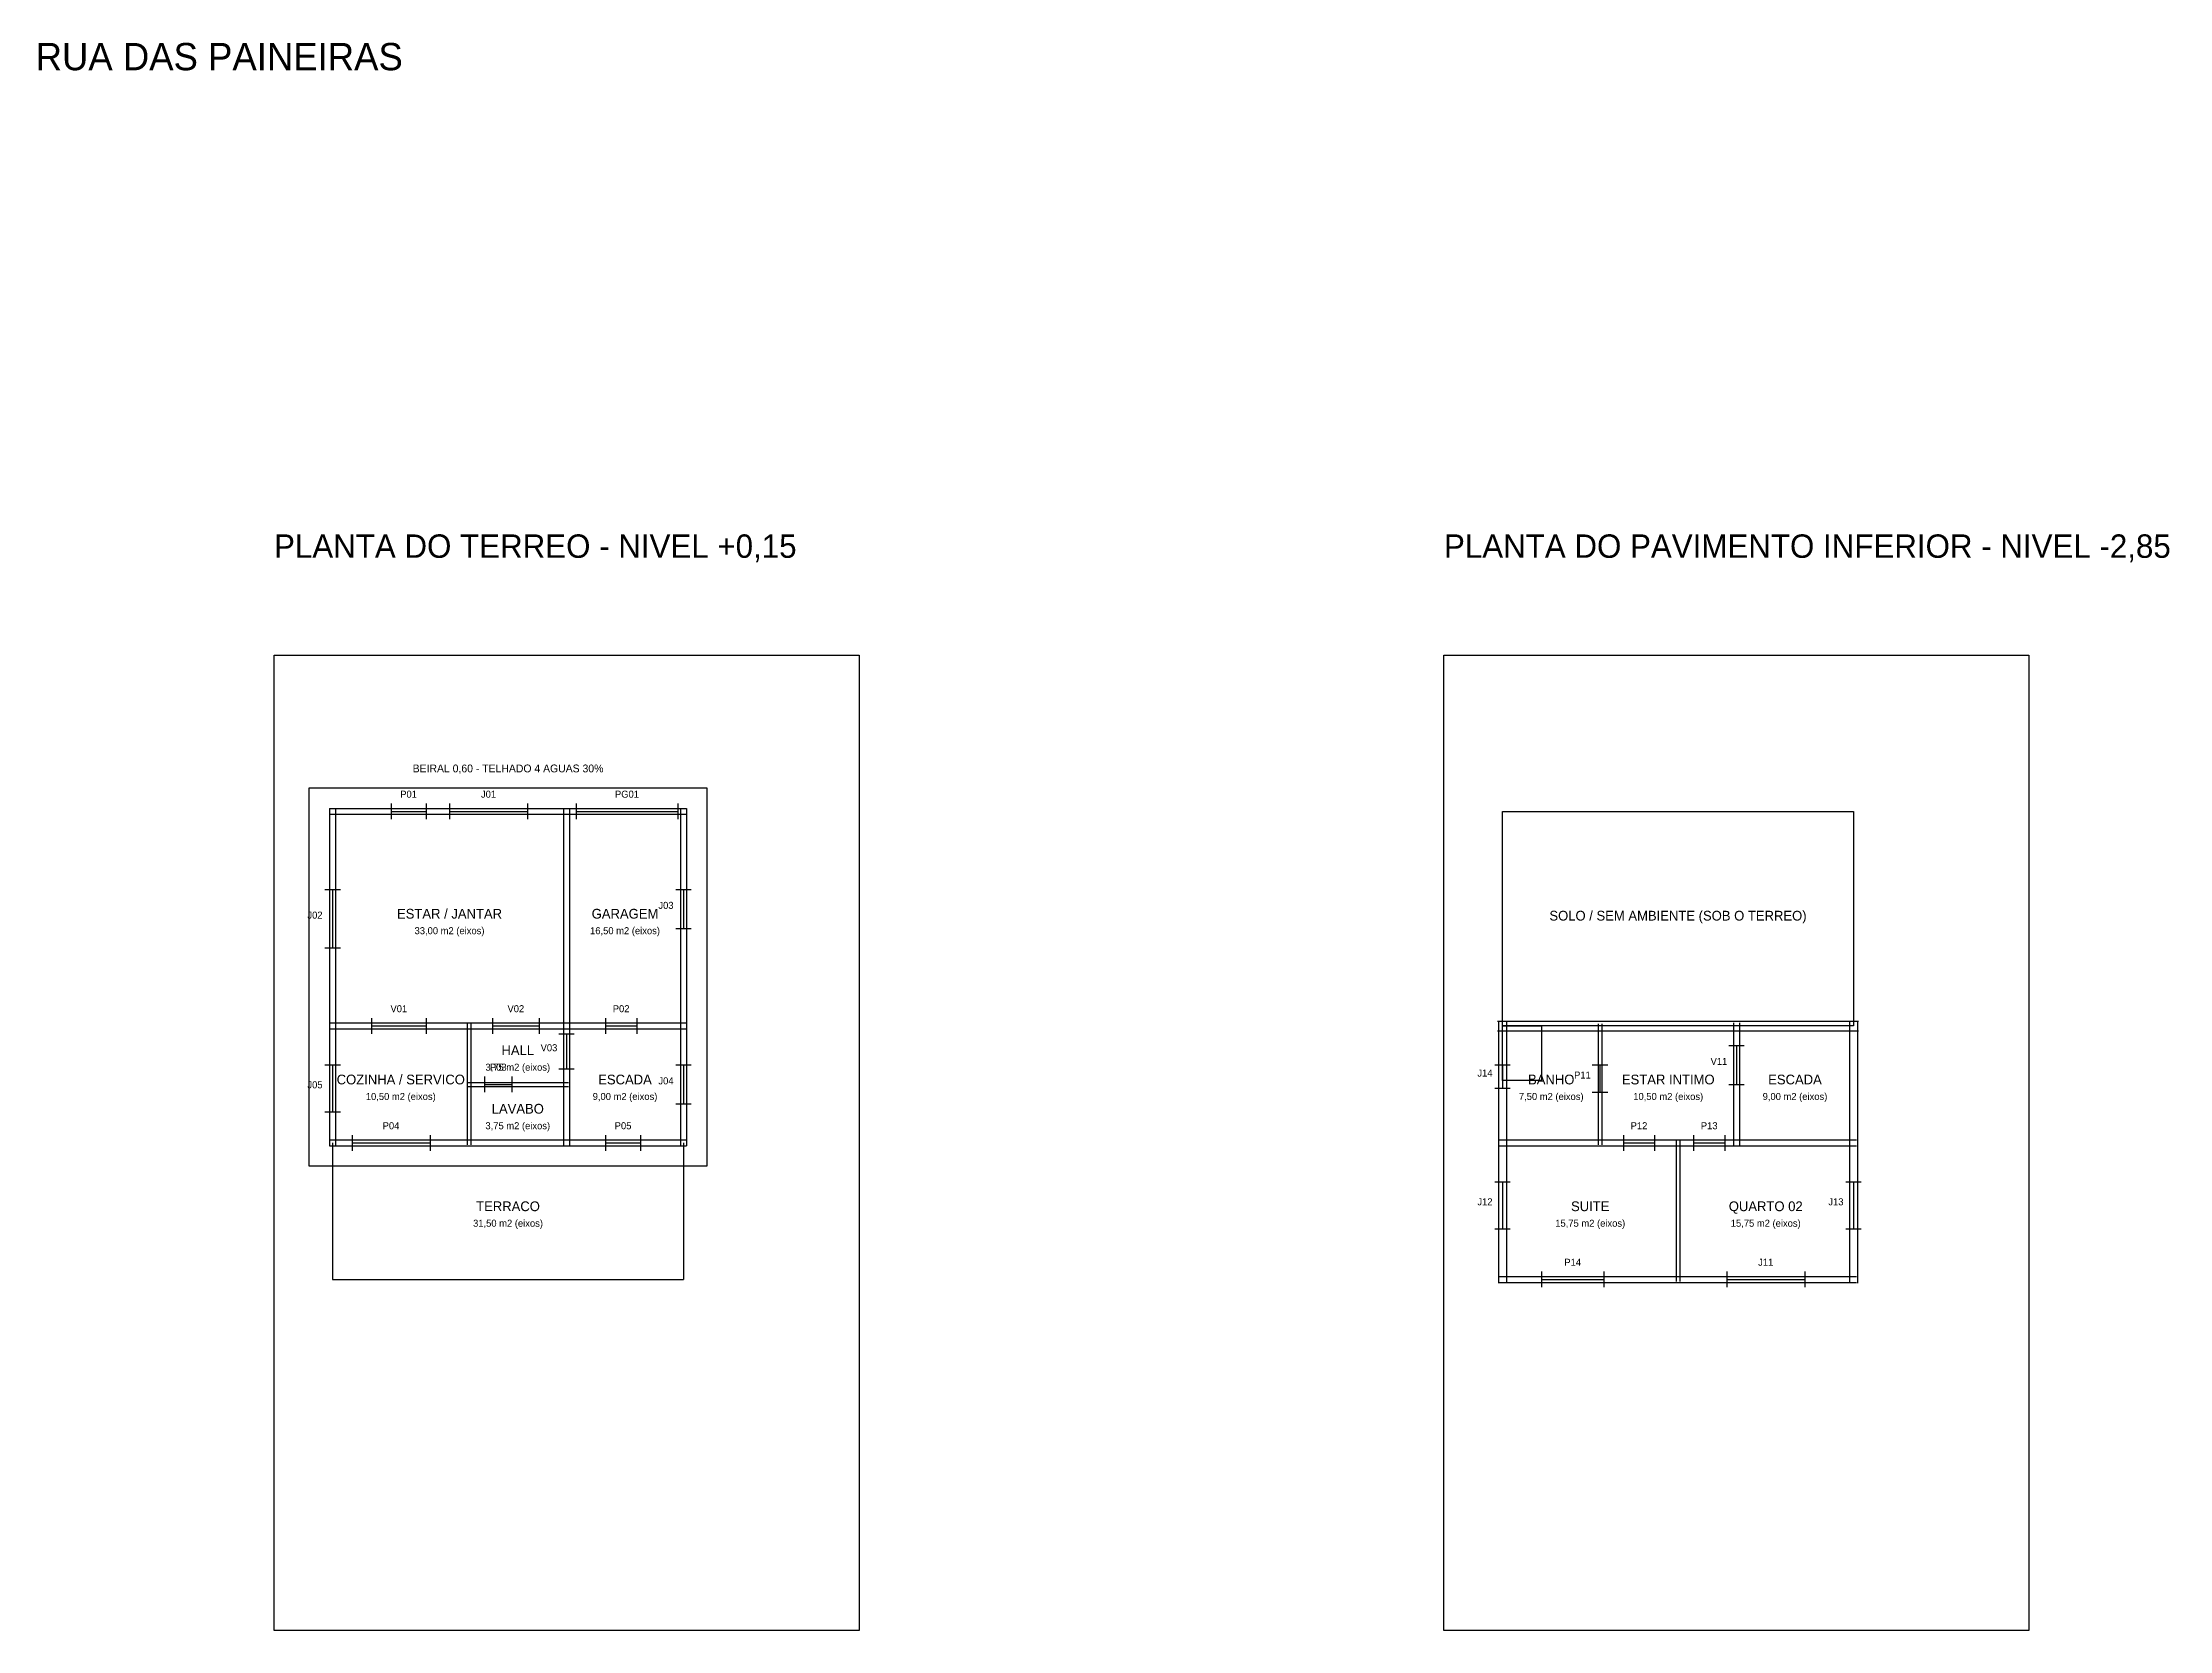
# Model space of a CAD drawing. Header units: metres. Extents: x -5 to 88.6, y -57.7 to 17.5.
# Drawn here: x 34.1 to 88.6, y -25 to 15.7 of the extents above; entities that cross this region are included whole.
import ezdxf
from ezdxf.enums import TextEntityAlignment as Align

# ---------------------------------------------------------------- set-up
doc = ezdxf.new("R2010")
doc.units = ezdxf.units.M
for name, color, linetype in [('AMBIENTES', 7, 'CONTINUOUS'), ('COBERTURA', 30, 'CONTINUOUS'), ('ESQUADRIAS', 4, 'CONTINUOUS'), ('GUARDA_CORPO', 6, 'CONTINUOUS'), ('LOTE', 7, 'CONTINUOUS'), ('PAREDES_INFERIOR', 5, 'CONTINUOUS'), ('PAREDES_TERREO', 1, 'CONTINUOUS'), ('PROJECAO', 8, 'CONTINUOUS'), ('TEXTO', 7, 'CONTINUOUS')]:
    doc.layers.add(name, color=color, linetype=linetype)

msp = doc.modelspace()

# ---------------------------------------------------------------- linework, layer by layer
at = {"layer": 'AMBIENTES'}
for p, q in [((71.5, -9.5), (72.5, -9.5)), ((71.5, -10.9), (71.5, -9.5)), ((72.5, -9.5), (72.5, -10.9)), ((72.5, -10.9), (71.5, -10.9))]:
    msp.add_line(p, q, dxfattribs=at)
at = {"layer": 'COBERTURA'}
for p, q in [((40.9, -3.4), (51.1, -3.4)), ((40.9, -13.1), (40.9, -3.4)), ((51.1, -3.4), (51.1, -13.1)), ((51.1, -13.1), (40.9, -13.1))]:
    msp.add_line(p, q, dxfattribs=at)
at = {"layer": 'ESQUADRIAS'}
for p, q in [((43, -3.8), (43, -4.2)), ((43.9, -3.8), (43.9, -4.2)), ((44.5, -3.8), (44.5, -4.2)), ((46.5, -3.8), (46.5, -4.2)), ((47.75, -3.8), (47.75, -4.2)), ((50.35, -3.8), (50.35, -4.2)), ((43, -4), (43.9, -4)), ((44.5, -4), (46.5, -4)), ((47.75, -4), (50.35, -4)), ((41.3, -6), (41.7, -6)), ((41.5, -6), (41.5, -7.5)), ((50.3, -6), (50.7, -6)), ((50.5, -6), (50.5, -7)), ((50.3, -7), (50.7, -7)), ((41.3, -7.5), (41.7, -7.5)), ((42.5, -9.3), (42.5, -9.7)), ((42.5, -9.5), (43.9, -9.5)), ((43.9, -9.3), (43.9, -9.7)), ((45.6, -9.3), (45.6, -9.7)), ((45.6, -9.5), (46.8, -9.5)), ((46.8, -9.3), (46.8, -9.7)), ((47.3, -9.7), (47.7, -9.7)), ((47.5, -9.7), (47.5, -10.6)), ((48.5, -9.3), (48.5, -9.7)), ((48.5, -9.5), (49.3, -9.5)), ((49.3, -9.3), (49.3, -9.7)), ((77.3, -10), (77.7, -10)), ((77.5, -10), (77.5, -11)), ((41.3, -10.5), (41.7, -10.5)), ((41.5, -10.5), (41.5, -11.7)), ((45.4, -10.8), (45.4, -11.2)), ((46.1, -10.8), (46.1, -11.2)), ((47.3, -10.6), (47.7, -10.6)), ((50.3, -10.5), (50.7, -10.5)), ((50.5, -10.5), (50.5, -11.5)), ((71.3, -10.5), (71.7, -10.5)), ((71.5, -10.5), (71.5, -11.1)), ((73.8, -10.5), (74.2, -10.5)), ((74, -10.5), (74, -11.2)), ((45.4, -11), (46.1, -11)), ((71.3, -11.1), (71.7, -11.1)), ((73.8, -11.2), (74.2, -11.2)), ((77.3, -11), (77.7, -11)), ((41.3, -11.7), (41.7, -11.7)), ((50.3, -11.5), (50.7, -11.5)), ((42, -12.3), (42, -12.7)), ((42, -12.5), (44, -12.5)), ((44, -12.3), (44, -12.7)), ((48.5, -12.3), (48.5, -12.7)), ((48.5, -12.5), (49.4, -12.5)), ((49.4, -12.3), (49.4, -12.7)), ((74.6, -12.3), (74.6, -12.7)), ((74.6, -12.5), (75.4, -12.5)), ((75.4, -12.3), (75.4, -12.7)), ((76.4, -12.3), (76.4, -12.7)), ((76.4, -12.5), (77.2, -12.5)), ((77.2, -12.3), (77.2, -12.7)), ((71.3, -13.5), (71.7, -13.5)), ((71.5, -13.5), (71.5, -14.7)), ((80.3, -13.5), (80.7, -13.5)), ((80.5, -13.5), (80.5, -14.7)), ((71.3, -14.7), (71.7, -14.7)), ((80.3, -14.7), (80.7, -14.7)), ((72.5, -15.8), (72.5, -16.2)), ((74.1, -15.8), (74.1, -16.2)), ((77.25, -15.8), (77.25, -16.2)), ((79.25, -15.8), (79.25, -16.2)), ((72.5, -16), (74.1, -16)), ((77.25, -16), (79.25, -16))]:
    msp.add_line(p, q, dxfattribs=at)
at = {"layer": 'GUARDA_CORPO'}
for p, q in [((41.5, -12.5), (41.5, -16)), ((50.5, -12.5), (50.5, -16)), ((41.5, -16), (50.5, -16))]:
    msp.add_line(p, q, dxfattribs=at)
at = {"layer": 'LOTE'}
for p, q in [((40, 0), (55, 0)), ((40, -25), (40, 0)), ((55, 0), (55, -25)), ((70, 0), (85, 0)), ((70, -25), (70, 0)), ((85, 0), (85, -25)), ((55, -25), (40, -25)), ((85, -25), (70, -25))]:
    msp.add_line(p, q, dxfattribs=at)
at = {"layer": 'PAREDES_INFERIOR'}
for p, q in [((71.375, -9.375), (80.625, -9.375)), ((71.375, -9.625), (80.625, -9.625)), ((71.4, -9.4), (71.4, -16.1)), ((71.6, -9.4), (71.6, -16.1)), ((73.95, -9.45), (73.95, -12.55)), ((74.05, -9.45), (74.05, -12.55)), ((77.425, -9.425), (77.425, -12.575)), ((77.575, -9.425), (77.575, -12.575)), ((80.4, -9.4), (80.4, -16.1)), ((80.6, -9.4), (80.6, -16.1)), ((71.425, -12.425), (80.575, -12.425)), ((75.95, -12.45), (75.95, -16.05)), ((76.05, -12.45), (76.05, -16.05)), ((71.425, -12.575), (80.575, -12.575)), ((71.425, -15.925), (80.575, -15.925)), ((71.425, -16.075), (80.575, -16.075))]:
    msp.add_line(p, q, dxfattribs=at)
at = {"layer": 'PAREDES_TERREO'}
for p, q in [((41.425, -3.925), (50.575, -3.925)), ((41.425, -3.925), (41.425, -12.575)), ((41.425, -4.075), (50.575, -4.075)), ((41.575, -3.925), (41.575, -12.575)), ((47.425, -3.925), (47.425, -12.575)), ((47.575, -3.925), (47.575, -12.575)), ((50.425, -3.925), (50.425, -12.575)), ((50.575, -3.925), (50.575, -12.575)), ((41.425, -9.425), (50.575, -9.425)), ((41.425, -9.575), (50.575, -9.575)), ((44.95, -9.45), (44.95, -12.55)), ((45.05, -9.45), (45.05, -12.55)), ((44.95, -10.95), (47.55, -10.95)), ((44.95, -11.05), (47.55, -11.05)), ((41.425, -12.425), (50.575, -12.425)), ((41.425, -12.575), (50.575, -12.575))]:
    msp.add_line(p, q, dxfattribs=at)
at = {"layer": 'PROJECAO'}
for p, q in [((71.5, -4), (80.5, -4)), ((71.5, -9.5), (71.5, -4)), ((80.5, -4), (80.5, -9.5)), ((80.5, -9.5), (71.5, -9.5))]:
    msp.add_line(p, q, dxfattribs=at)

# ---------------------------------------------------------------- texts
at = {"layer": 'AMBIENTES'}
for s, height, p in [('ESTAR / JANTAR', 0.25, (44.5, -6.75)), ('GARAGEM', 0.25, (49, -6.75)), ('33,00 m2 (eixos)', 0.18, (44.5, -7.15)), ('16,50 m2 (eixos)', 0.18, (49, -7.15)), ('HALL', 0.25, (46.25, -10.25)), ('COZINHA / SERVICO', 0.25, (43.25, -11)), ('3,75 m2 (eixos)', 0.18, (46.25, -10.65)), ('ESCADA', 0.25, (49, -11)), ('BANHO', 0.25, (72.75, -11)), ('ESTAR INTIMO', 0.25, (75.75, -11)), ('ESCADA', 0.25, (79, -11)), ('10,50 m2 (eixos)', 0.18, (43.25, -11.4)), ('9,00 m2 (eixos)', 0.18, (49, -11.4)), ('7,50 m2 (eixos)', 0.18, (72.75, -11.4)), ('10,50 m2 (eixos)', 0.18, (75.75, -11.4)), ('9,00 m2 (eixos)', 0.18, (79, -11.4)), ('3,75 m2 (eixos)', 0.18, (46.25, -12.15)), ('LAVABO', 0.25, (46.25, -11.75)), ('TERRACO', 0.25, (46, -14.25)), ('SUITE', 0.25, (73.75, -14.25)), ('QUARTO 02', 0.25, (78.25, -14.25)), ('31,50 m2 (eixos)', 0.18, (46, -14.65)), ('15,75 m2 (eixos)', 0.18, (73.75, -14.65)), ('15,75 m2 (eixos)', 0.18, (78.25, -14.65))]:
    msp.add_text(s, height=height, dxfattribs=at).set_placement(p, align=Align.CENTER)
at = {"layer": 'COBERTURA'}
msp.add_text('BEIRAL 0,60 - TELHADO 4 AGUAS 30%', height=0.2, dxfattribs=at).set_placement((46, -3), align=Align.CENTER)
at = {"layer": 'ESQUADRIAS'}
for s, p in [('P01', (43.45, -3.65)), ('J01', (45.5, -3.65)), ('PG01', (49.05, -3.65)), ('J03', (50.05, -6.5)), ('J02', (41.05, -6.75)), ('V01', (43.2, -9.15)), ('V02', (46.2, -9.15)), ('P02', (48.9, -9.15)), ('V03', (47.05, -10.15)), ('V11', (77.05, -10.5)), ('P03', (45.75, -10.65)), ('J04', (50.05, -11)), ('J14', (71.05, -10.8)), ('P11', (73.55, -10.85)), ('J05', (41.05, -11.1)), ('P04', (43, -12.15)), ('P05', (48.95, -12.15)), ('P12', (75, -12.15)), ('P13', (76.8, -12.15)), ('J12', (71.05, -14.1)), ('J13', (80.05, -14.1)), ('P14', (73.3, -15.65)), ('J11', (78.25, -15.65))]:
    msp.add_text(s, height=0.18, dxfattribs=at).set_placement(p, align=Align.CENTER)
at = {"layer": 'PROJECAO'}
msp.add_text('SOLO / SEM AMBIENTE (SOB O TERREO)', height=0.25, dxfattribs=at).set_placement((76, -6.8), align=Align.CENTER)
at = {"layer": 'TEXTO'}
for s, height, p in [('IMPLANTACAO E TERRENO - CURVAS A CADA 0,50 m - RN 0,00 = MEIO-FIO RUA DAS PAINEIRAS', 0.7, (0, 15)), ('PLANTA DO TERREO - NIVEL +0,15', 0.6, (40, 2.5)), ('PLANTA DO PAVIMENTO INFERIOR - NIVEL -2,85', 0.6, (70, 2.5))]:
    msp.add_text(s, height=height, dxfattribs=at).set_placement(p)

doc.saveas('drawing.dxf')
